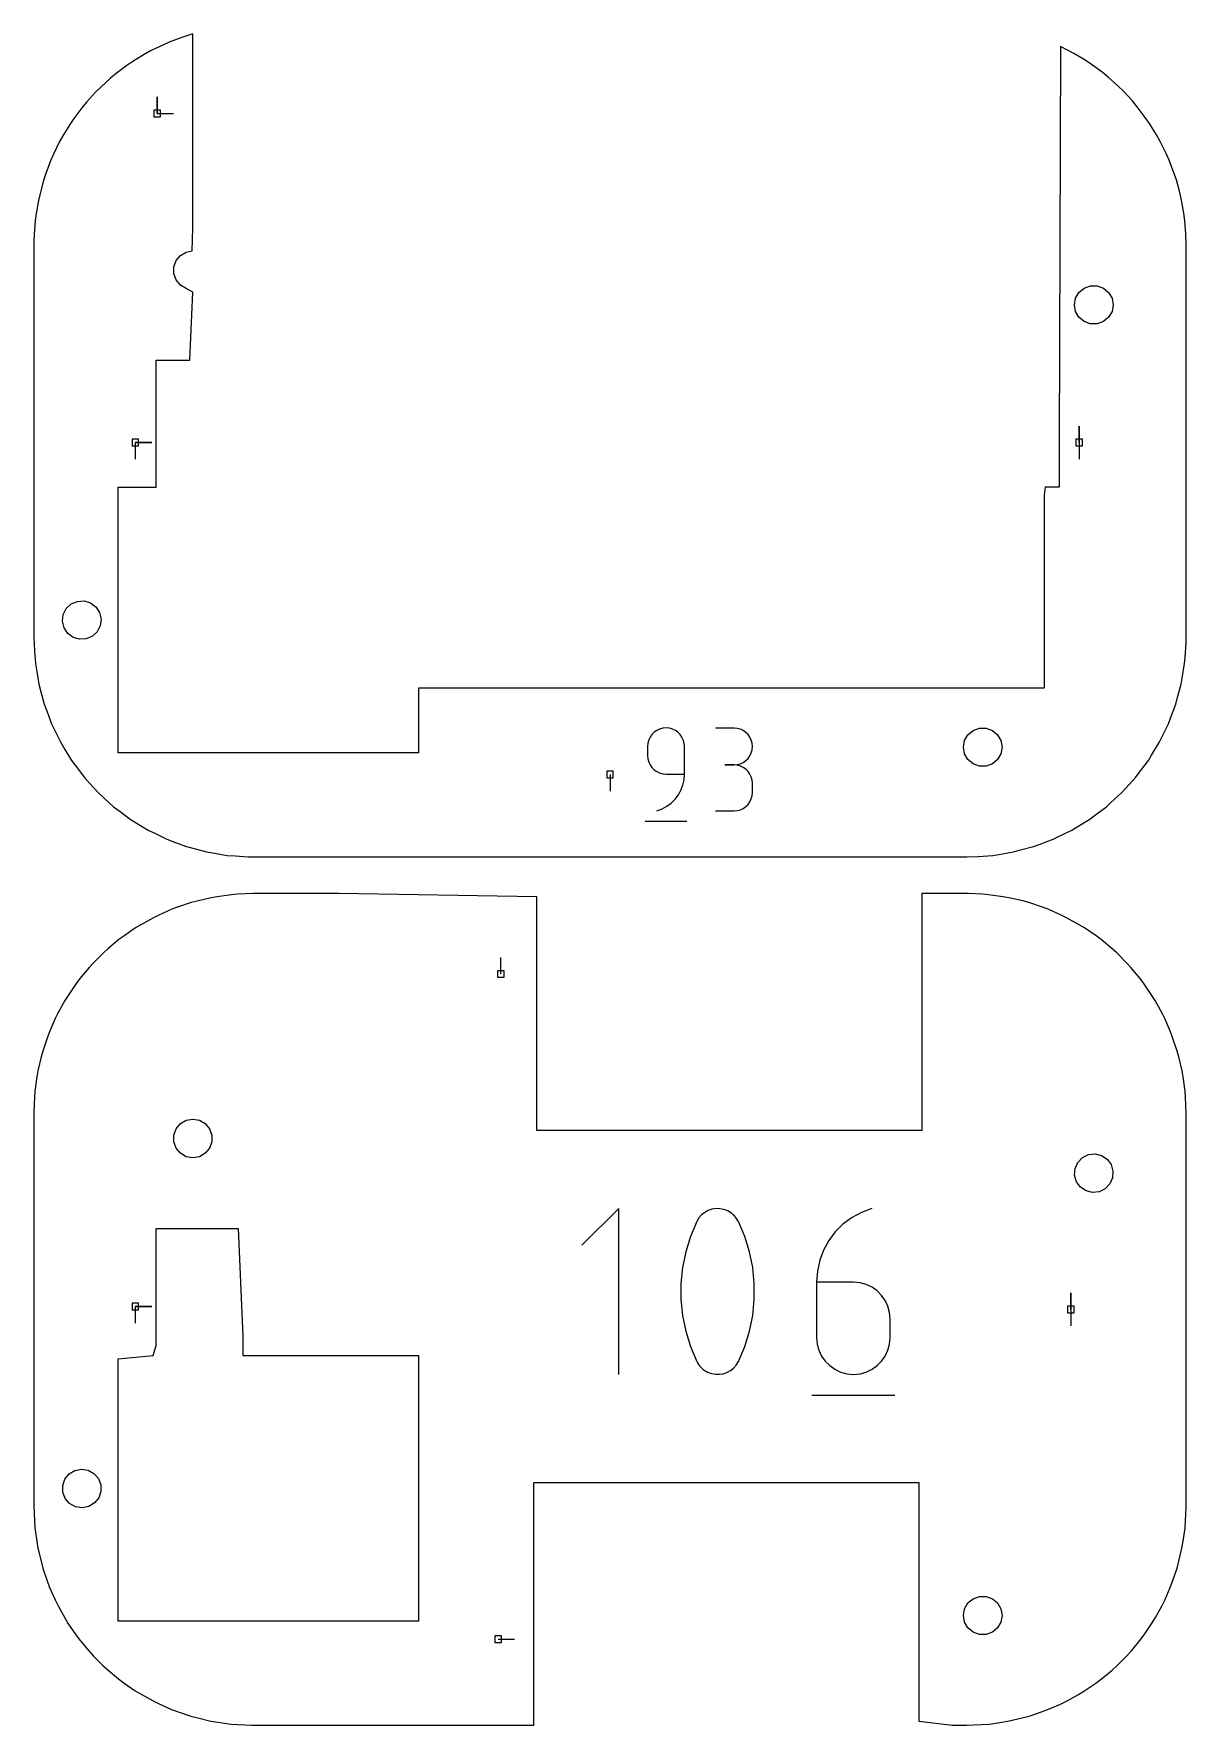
# Model space of a CAD drawing. Extents: x 0 to 570, y 0 to 470.
# Drawn here: x 109.6 to 209.4, y 81.8 to 228.3 of the extents above; entities that cross this region are included whole.
import ezdxf

# ---------------------------------------------------------------- set-up
doc = ezdxf.new("R2010")
doc.units = 0

msp = doc.modelspace()

# ---------------------------------------------------------------- linework, layer by layer
at = {"layer": 'annotation', "color": 1}
for p, q in [((120.270857, 221.393254), (120.270857, 222.822004)), ((120.270857, 221.393254), (120.270857, 222.822004)), ((120.270857, 222.822004), (120.270857, 221.393254)), ((120.270857, 221.393254), (121.699607, 221.393254)), ((200.102576, 192.887643), (200.102576, 194.316393)), ((200.102576, 192.887643), (200.102576, 194.316393)), ((200.102576, 194.316393), (200.102576, 192.887643)), ((118.38886, 192.887643), (119.81761, 192.887643)), ((118.38886, 192.887643), (119.81761, 192.887643)), ((119.81761, 192.887643), (118.38886, 192.887643)), ((118.38886, 192.887643), (118.38886, 191.458893)), ((200.102576, 192.887643), (200.102576, 191.458893)), ((162.839806, 167.140419), (162.765573, 166.870251)), ((162.957972, 167.389252), (162.839806, 167.140419)), ((163.115526, 167.612224), (162.957972, 167.389252)), ((163.30792, 167.804807), (163.115526, 167.612224)), ((163.530611, 167.962475), (163.30792, 167.804807)), ((163.779052, 168.0807), (163.530611, 167.962475)), ((164.048697, 168.154954), (163.779052, 168.0807)), ((164.335002, 168.180712), (164.048697, 168.154954)), ((164.621899, 168.154954), (164.335002, 168.180712)), ((164.335002, 168.180712), (164.335002, 168.180712)), ((164.891859, 168.0807), (164.621899, 168.154954)), ((165.140393, 167.962475), (164.891859, 168.0807)), ((165.363009, 167.804807), (165.140393, 167.962475)), ((165.555219, 167.612224), (165.363009, 167.804807)), ((165.712531, 167.389252), (165.555219, 167.612224)), ((165.830456, 167.140419), (165.712531, 167.389252)), ((165.904504, 166.870251), (165.830456, 167.140419)), ((170.219631, 168.172378), (168.624448, 168.172378)), ((170.506528, 168.146626), (170.219631, 168.172378)), ((170.776489, 168.072415), (170.506528, 168.146626)), ((171.025022, 167.954308), (170.776489, 168.072415)), ((171.247639, 167.796869), (171.025022, 167.954308)), ((171.439848, 167.604662), (171.247639, 167.796869)), ((171.597161, 167.382253), (171.439848, 167.604662)), ((171.715086, 167.134204), (171.597161, 167.382253)), ((171.789133, 166.865081), (171.715086, 167.134204)), ((162.765573, 166.870251), (162.739819, 166.583277)), ((162.739819, 166.583277), (162.739819, 165.784559)), ((162.739819, 165.784559), (162.739819, 165.784559)), ((162.739819, 165.784559), (162.765573, 165.4976)), ((162.765573, 165.4976), (162.839806, 165.227474)), ((165.930184, 166.583277), (165.904504, 166.870251)), ((165.930184, 164.187574), (165.930184, 166.583277)), ((165.930184, 166.583277), (165.930184, 166.583277)), ((171.247639, 165.357917), (171.439848, 165.5505)), ((171.439848, 165.5505), (171.597161, 165.773472)), ((171.597161, 165.773472), (171.715086, 166.022305)), ((171.715086, 166.022305), (171.789133, 166.292473)), ((171.814814, 166.579448), (171.789133, 166.865081)), ((171.789133, 166.292473), (171.814814, 166.579448)), ((171.814814, 166.579448), (171.814814, 166.579448)), ((159.483843, 164.143907), (159.483843, 162.715157)), ((162.839806, 165.227474), (162.957972, 164.9787)), ((162.957972, 164.9787), (163.115526, 164.7558)), ((163.115526, 164.7558), (163.30792, 164.563291)), ((163.30792, 164.563291), (163.530611, 164.405695)), ((163.530611, 164.405695), (163.779052, 164.28753)), ((163.779052, 164.28753), (164.048697, 164.213317)), ((164.048697, 164.213317), (164.335002, 164.187574)), ((164.335002, 164.187574), (165.930184, 164.187574)), ((165.894866, 163.70324), (165.930184, 164.187574)), ((170.219631, 164.982012), (169.420913, 164.982012)), ((169.420913, 164.982012), (170.219631, 164.982012)), ((170.219631, 164.982012), (170.506528, 165.00777)), ((170.506528, 164.956261), (170.219631, 164.982012)), ((170.219631, 164.982012), (170.219631, 164.982012)), ((170.506528, 165.00777), (170.776489, 165.082025)), ((170.776489, 164.88205), (170.506528, 164.956261)), ((170.776489, 165.082025), (171.025022, 165.200249)), ((171.025022, 164.763942), (170.776489, 164.88205)), ((171.025022, 165.200249), (171.247639, 165.357917)), ((171.247639, 164.606503), (171.025022, 164.763942)), ((171.439848, 164.414297), (171.247639, 164.606503)), ((171.597161, 164.191888), (171.439848, 164.414297)), ((171.715086, 163.943839), (171.597161, 164.191888)), ((165.399712, 162.386465), (165.625303, 162.796831)), ((165.625303, 162.796831), (165.791797, 163.237707)), ((165.791797, 163.237707), (165.894866, 163.70324)), ((171.789133, 163.674716), (171.715086, 163.943839)), ((171.814814, 163.389082), (171.789133, 163.674716)), ((171.789133, 162.304612), (171.814814, 162.590365)), ((171.814814, 162.590365), (171.814814, 163.389082)), ((171.814814, 163.389082), (171.814814, 163.389082)), ((163.536734, 160.997209), (163.99291, 161.167202)), ((163.99291, 161.167202), (164.411622, 161.396979)), ((164.411622, 161.396979), (164.788544, 161.680685)), ((164.788544, 161.680685), (165.11935, 162.012465)), ((165.11935, 162.012465), (165.399712, 162.386465)), ((170.506528, 161.023171), (170.776489, 161.097345)), ((170.776489, 161.097345), (171.025022, 161.215404)), ((171.025022, 161.215404), (171.247639, 161.372795)), ((171.247639, 161.372795), (171.439848, 161.564964)), ((171.439848, 161.564964), (171.597161, 161.787359)), ((171.597161, 161.787359), (171.715086, 162.035426)), ((171.715086, 162.035426), (171.789133, 162.304612)), ((162.540477, 160.099271), (166.132229, 160.099271)), ((163.536734, 160.997209), (163.536734, 160.997209)), ((168.624448, 160.997434), (170.219631, 160.997434)), ((170.219631, 160.997434), (170.506528, 161.023171)), ((170.219631, 160.997434), (170.219631, 160.997434)), ((150.043184, 146.880629), (150.043184, 148.309379)), ((160.237656, 126.584926), (157.043687, 123.390055)), ((160.237656, 112.21792), (160.237656, 126.584926)), ((167.419339, 126.018523), (167.188207, 125.755702)), ((167.688491, 126.23321), (167.419339, 126.018523)), ((167.988009, 126.397221), (167.688491, 126.23321)), ((168.31024, 126.50801), (167.988009, 126.397221)), ((168.647533, 126.563035), (168.31024, 126.50801)), ((168.992233, 126.559753), (168.647533, 126.563035)), ((169.336689, 126.495619), (168.992233, 126.559753)), ((169.673247, 126.36809), (169.336689, 126.495619)), ((169.802087, 126.300386), (169.673247, 126.36809)), ((169.673247, 126.36809), (169.673247, 126.36809)), ((169.925721, 126.222619), (169.802087, 126.300386)), ((170.043549, 126.135404), (169.925721, 126.222619)), ((170.15497, 126.039358), (170.043549, 126.135404)), ((170.259383, 125.935095), (170.15497, 126.039358)), ((181.243339, 126.242246), (180.404662, 125.780526)), ((182.157299, 126.584926), (181.243339, 126.242246)), ((182.157299, 126.584926), (182.157299, 126.584926)), ((167.002746, 125.44729), (166.452015, 124.152186)), ((167.188207, 125.755702), (167.002746, 125.44729)), ((167.002746, 125.44729), (167.002746, 125.44729)), ((170.356189, 125.823232), (170.259383, 125.935095)), ((170.444785, 125.704383), (170.356189, 125.823232)), ((170.524571, 125.579164), (170.444785, 125.704383)), ((170.594948, 125.448191), (170.524571, 125.579164)), ((171.148349, 124.150417), (170.594948, 125.448191)), ((170.594948, 125.448191), (170.594948, 125.448191)), ((178.987589, 124.546237), (178.426413, 123.796805)), ((179.649875, 125.211334), (178.987589, 124.546237)), ((180.404662, 125.780526), (179.649875, 125.211334)), ((166.452015, 124.152186), (166.038966, 122.819522)), ((171.5634, 122.815751), (171.148349, 124.150417)), ((178.426413, 123.796805), (177.974956, 122.974604)), ((166.038966, 122.819522), (165.7636, 121.459926)), ((171.8401, 121.45482), (171.5634, 122.815751)), ((177.641827, 122.091204), (177.435637, 121.158172)), ((177.974956, 122.974604), (177.641827, 122.091204)), ((165.7636, 121.459926), (165.625917, 120.084022)), ((165.625917, 120.084022), (165.625917, 118.702439)), ((171.978451, 120.07825), (171.8401, 121.45482)), ((177.435637, 121.158172), (177.364993, 120.187076)), ((177.364993, 120.187076), (177.364993, 115.41189)), ((180.555359, 120.187076), (177.364993, 120.187076)), ((181.129153, 120.13587), (180.555359, 120.187076)), ((181.669075, 119.988189), (181.129153, 120.13587)), ((165.625917, 118.702439), (165.7636, 117.325802)), ((171.8401, 117.320696), (171.978451, 118.696666)), ((171.978451, 118.696666), (171.978451, 120.07825)), ((182.166142, 119.752938), (181.669075, 119.988189)), ((182.611375, 119.439024), (182.166142, 119.752938)), ((182.995793, 119.055353), (182.611375, 119.439024)), ((183.310418, 118.610831), (182.995793, 119.055353)), ((199.388201, 117.842503), (199.388201, 119.271253)), ((199.388201, 117.842503), (199.388201, 119.271253)), ((199.388201, 119.271253), (199.388201, 117.842503)), ((118.38886, 118.080628), (119.81761, 118.080628)), ((118.38886, 118.080628), (119.81761, 118.080628)), ((119.81761, 118.080628), (118.38886, 118.080628)), ((118.38886, 118.080628), (118.38886, 116.651878)), ((165.7636, 117.325802), (166.038966, 115.964737)), ((171.5634, 115.960966), (171.8401, 117.320696)), ((183.546268, 118.114363), (183.310418, 118.610831)), ((183.694363, 117.574856), (183.546268, 118.114363)), ((183.745724, 117.001216), (183.694363, 117.574856)), ((199.388201, 117.842503), (199.388201, 116.413753)), ((166.038966, 115.964737), (166.452015, 114.629871)), ((171.148349, 114.628102), (171.5634, 115.960966)), ((183.745724, 115.41189), (183.745724, 117.001216)), ((183.745724, 117.001216), (183.745724, 117.001216)), ((166.452015, 114.629871), (167.002746, 113.33183)), ((170.594948, 113.332731), (171.148349, 114.628102)), ((177.364993, 115.41189), (177.364993, 115.41189)), ((177.364993, 115.41189), (177.416502, 114.837971)), ((177.416502, 114.837971), (177.564968, 114.297719)), ((177.564968, 114.297719), (177.8013, 113.800172)), ((183.310418, 113.800172), (183.546268, 114.297719)), ((183.546268, 114.297719), (183.694363, 114.837971)), ((183.694363, 114.837971), (183.745724, 115.41189)), ((167.002746, 113.33183), (167.002746, 113.33183)), ((167.002746, 113.33183), (167.072867, 113.201118)), ((167.072867, 113.201118), (167.152064, 113.076523)), ((167.152064, 113.076523), (167.240004, 112.958425)), ((167.240004, 112.958425), (167.336353, 112.8472)), ((167.336353, 112.8472), (167.440777, 112.743228)), ((169.909303, 112.550048), (170.17834, 112.764148)), ((170.17834, 112.764148), (170.409469, 113.025886)), ((170.409469, 113.025886), (170.594948, 113.332731)), ((170.594948, 113.332731), (170.594948, 113.332731)), ((177.8013, 113.800172), (178.116407, 113.354371)), ((178.116407, 113.354371), (178.501197, 112.969354)), ((178.501197, 112.969354), (178.946578, 112.654161)), ((182.166142, 112.654161), (182.611375, 112.969354)), ((182.611375, 112.969354), (182.995793, 113.354371)), ((182.995793, 113.354371), (183.310418, 113.800172)), ((167.440777, 112.743228), (167.552944, 112.646886)), ((167.552944, 112.646886), (167.672518, 112.558553)), ((167.672518, 112.558553), (167.799167, 112.478607)), ((167.799167, 112.478607), (167.932556, 112.407426)), ((167.932556, 112.407426), (167.932556, 112.407426)), ((167.932556, 112.407426), (168.266463, 112.282603)), ((168.266463, 112.282603), (168.608913, 112.220589)), ((168.608913, 112.220589), (168.952164, 112.218855)), ((168.952164, 112.218855), (169.288473, 112.274872)), ((169.288473, 112.274872), (169.6101, 112.386113)), ((169.6101, 112.386113), (169.909303, 112.550048)), ((178.946578, 112.654161), (179.44346, 112.417831)), ((179.44346, 112.417831), (179.98275, 112.269405)), ((179.98275, 112.269405), (180.555359, 112.21792)), ((180.555359, 112.21792), (181.129153, 112.269405)), ((180.555359, 112.21792), (180.555359, 112.21792)), ((181.129153, 112.269405), (181.669075, 112.417831)), ((181.669075, 112.417831), (182.166142, 112.654161)), ((176.965409, 110.422045), (184.148912, 110.422045)), ((149.794366, 89.280627), (151.223116, 89.280627))]:
    msp.add_line(p, q, dxfattribs=at)
at = {"layer": 'boundary', "color": 5}
for p, q in [((120.757242, 227.31337), (119.716049, 226.807592)), ((121.333516, 227.569077), (120.757242, 227.31337)), ((122.418066, 227.973595), (121.333516, 227.569077)), ((123.366481, 228.281532), (122.418066, 227.973595)), ((123.366482, 211.447692), (123.366481, 228.281532)), ((198.491873, 227.186911), (198.366479, 192.877219)), ((199.65044, 226.591394), (198.491873, 227.186911)), ((117.657801, 225.540332), (116.731149, 224.846648)), ((118.177383, 225.897424), (117.657801, 225.540332)), ((119.16578, 226.499884), (118.177383, 225.897424)), ((119.716049, 226.807592), (119.16578, 226.499884)), ((200.625458, 225.997092), (199.65044, 226.591394)), ((201.180845, 225.635801), (200.625458, 225.997092)), ((202.094954, 224.951509), (201.180845, 225.635801)), ((116.246673, 224.443207), (115.39015, 223.664576)), ((116.731149, 224.846648), (116.246673, 224.443207)), ((202.613699, 224.539337), (202.094954, 224.951509)), ((203.458617, 223.771249), (202.613699, 224.539337)), ((114.9449, 223.218222), (114.166275, 222.361702)), ((115.39015, 223.664576), (114.9449, 223.218222)), ((203.936081, 223.311883), (203.458617, 223.771249)), ((204.704167, 222.466961), (203.936081, 223.311883)), ((113.764038, 221.876226), (113.070354, 220.949569)), ((114.166275, 222.361702), (113.764038, 221.876226)), ((205.136064, 221.964518), (204.704167, 222.466961)), ((205.82036, 221.050409), (205.136064, 221.964518)), ((112.714552, 220.429104), (112.112092, 219.440711)), ((113.070354, 220.949569), (112.714552, 220.429104)), ((206.202827, 220.509388), (205.82036, 221.050409)), ((206.797129, 219.534378), (206.202827, 220.509388)), ((111.805752, 218.88968), (111.299974, 217.848489)), ((112.112092, 219.440711), (111.805752, 218.88968)), ((207.126744, 218.959626), (206.797129, 219.534378)), ((207.625675, 217.932532), (207.126744, 218.959626)), ((111.045697, 217.271581), (110.641175, 216.18703)), ((111.299974, 217.848489), (111.045697, 217.271581)), ((207.899482, 217.329194), (207.625675, 217.932532)), ((208.298521, 216.259329), (207.899482, 217.329194)), ((110.441124, 215.58915), (110.141534, 214.471055)), ((110.641175, 216.18703), (110.441124, 215.58915)), ((208.514064, 215.632809), (208.298521, 216.259329)), ((208.809597, 214.529853), (208.514064, 215.632809)), ((109.997413, 213.857289), (109.805461, 212.715782)), ((110.141534, 214.471055), (109.997413, 213.857289)), ((208.964953, 213.885764), (208.809597, 214.529853)), ((209.154309, 212.759714), (208.964953, 213.885764)), ((109.805461, 212.715782), (109.718497, 212.091347)), ((209.248083, 212.103823), (209.154309, 212.759714)), ((109.63592, 210.936761), (109.606846, 210.306972)), ((109.718497, 212.091347), (109.63592, 210.936761)), ((123.316909, 209.486643), (123.366482, 211.447692)), ((209.329542, 210.96487), (209.248083, 212.103823)), ((209.364291, 210.017506), (209.329542, 210.96487)), ((109.606846, 210.306972), (109.603395, 202.539653)), ((122.794575, 209.389843), (123.316909, 209.486643)), ((209.364291, 198.843874), (209.364291, 210.017506)), ((121.716298, 208.104804), (121.915559, 208.652258)), ((121.716298, 207.522213), (121.716298, 208.104804)), ((121.915559, 208.652258), (122.290039, 209.098547)), ((122.290039, 209.098547), (122.794575, 209.389843)), ((121.915559, 206.974758), (121.716298, 207.522213)), ((122.290039, 206.528469), (121.915559, 206.974758)), ((122.794575, 206.237173), (122.290039, 206.528469)), ((123.366481, 205.926659), (122.794575, 206.237173)), ((123.108251, 200.018279), (123.366481, 205.926659)), ((109.603395, 202.539653), (109.603395, 179.422882)), ((120.199094, 195.580397), (120.199094, 200.018279)), ((120.199094, 200.018279), (123.108251, 200.018279)), ((209.35891, 175.56535), (209.364291, 198.843874)), ((120.199094, 189.017506), (120.199094, 195.580397)), ((198.366479, 192.877219), (198.366479, 189.796153)), ((116.891998, 186.959691), (116.891998, 189.017506)), ((116.891998, 189.017506), (118.226131, 189.017506)), ((118.226131, 189.017506), (120.199094, 189.017506)), ((197.165797, 189.017506), (197.059219, 188.328649)), ((198.366479, 189.017506), (197.165797, 189.017506)), ((198.366479, 189.796153), (198.366479, 189.017506)), ((197.059219, 188.328649), (197.059219, 173.00167)), ((116.891998, 175.668443), (116.891998, 186.959691)), ((109.603395, 179.422882), (109.603395, 177.141221)), ((109.603395, 177.141221), (109.603395, 176.017506)), ((109.603395, 176.017506), (109.658642, 174.868261)), ((109.658642, 174.868261), (109.737774, 173.761843)), ((116.891998, 173.379258), (116.891998, 175.668443)), ((209.229921, 173.761843), (209.267619, 174.288935)), ((209.267619, 174.288935), (209.35891, 175.56535)), ((109.737774, 173.761843), (109.853667, 173.07265)), ((109.853667, 173.07265), (110.037611, 171.978764)), ((116.891998, 166.017503), (116.891998, 173.379258)), ((197.059219, 173.00167), (197.059219, 171.621161)), ((209.01771, 172.499885), (209.229921, 173.761843)), ((110.037611, 171.978764), (110.21849, 171.303708)), ((152.036533, 171.621161), (142.891998, 171.621161)), ((142.891998, 171.621161), (142.891998, 168.66549)), ((162.730723, 171.621161), (152.036533, 171.621161)), ((179.791402, 171.621161), (162.730723, 171.621161)), ((197.059219, 171.621161), (179.791402, 171.621161)), ((208.598877, 170.742692), (208.930078, 171.978764)), ((208.930078, 171.978764), (209.01771, 172.499885)), ((110.21849, 171.303708), (110.505581, 170.232261)), ((110.505581, 170.232261), (110.749814, 169.577455)), ((208.014909, 169.03327), (208.462108, 170.23226)), ((208.462108, 170.23226), (208.598877, 170.742692)), ((110.749814, 169.577455), (111.137459, 168.538151)), ((111.137459, 168.538151), (111.442825, 167.909527)), ((142.891998, 168.66549), (142.891998, 166.017503)), ((207.271091, 167.3871), (207.83024, 168.538151)), ((207.83024, 168.538151), (208.014909, 169.03327)), ((111.442825, 167.909527), (111.927503, 166.911777)), ((207.040193, 166.911777), (207.271091, 167.3871)), ((111.927503, 166.911777), (112.291242, 166.315024)), ((112.291242, 166.315024), (112.868567, 165.367861)), ((140.304223, 166.017503), (116.891998, 166.017503)), ((142.891998, 166.017503), (140.304223, 166.017503)), ((206.099128, 165.367861), (206.374163, 165.819084)), ((206.374163, 165.819084), (207.040193, 166.911777)), ((112.868567, 165.367861), (113.287383, 164.808387)), ((113.287383, 164.808387), (113.952128, 163.920393)), ((205.015562, 163.920393), (205.332244, 164.343429)), ((205.332244, 164.343429), (206.099128, 165.367861)), ((113.952128, 163.920393), (114.422228, 163.403263)), ((114.422228, 163.403263), (115.168369, 162.582478)), ((115.168369, 162.582478), (115.6855, 162.112375)), ((202.852422, 161.72169), (203.799314, 162.582478)), ((203.799314, 162.582478), (204.154774, 162.973496)), ((204.154774, 162.973496), (205.015562, 163.920393)), ((115.6855, 162.112375), (116.50629, 161.36623)), ((116.50629, 161.36623), (117.065762, 160.947413)), ((201.436971, 160.599348), (202.461405, 161.366231)), ((202.461405, 161.366231), (202.852422, 161.72169)), ((117.065762, 160.947413), (117.953755, 160.282667)), ((117.953755, 160.282667), (118.550506, 159.918928)), ((118.550506, 159.918928), (119.497668, 159.341602)), ((199.92124, 159.616637), (201.013934, 160.282667)), ((201.013934, 160.282667), (201.436971, 160.599348)), ((119.497668, 159.341602), (120.126295, 159.036236)), ((120.126295, 159.036236), (121.12405, 158.551559)), ((121.12405, 158.551559), (121.778853, 158.307328)), ((121.778853, 158.307328), (122.818156, 157.919687)), ((196.644657, 158.104357), (197.843643, 158.551558)), ((197.843643, 158.551558), (198.318965, 158.782456)), ((198.318965, 158.782456), (199.470015, 159.341602)), ((199.470015, 159.341602), (199.92124, 159.616637)), ((122.818156, 157.919687), (123.493213, 157.738808)), ((123.493213, 157.738808), (124.564661, 157.451717)), ((124.564661, 157.451717), (125.253855, 157.335823)), ((125.253855, 157.335823), (126.34774, 157.151877)), ((126.34774, 157.151877), (127.044829, 157.102019)), ((127.044829, 157.102019), (128.151246, 157.022885)), ((128.151246, 157.022885), (143.30773, 157.017504)), ((143.30773, 157.017504), (167.367432, 157.017504)), ((167.367432, 157.017504), (187.821057, 157.017504)), ((187.821057, 157.017504), (190.364288, 157.017504)), ((190.364288, 157.017504), (191.343538, 157.060584)), ((191.343538, 157.060584), (192.619952, 157.151877)), ((192.619952, 157.151877), (193.141073, 157.239508)), ((193.141073, 157.239508), (194.403031, 157.451716)), ((194.403031, 157.451716), (194.913464, 157.588485)), ((194.913464, 157.588485), (196.149539, 157.919687)), ((196.149539, 157.919687), (196.644657, 158.104357)), ((127.222298, 153.78309), (126.706598, 153.746207)), ((128.603402, 153.842504), (127.222298, 153.78309)), ((136.046186, 153.842504), (128.603402, 153.842504)), ((153.138809, 153.547699), (136.046186, 153.842504)), ((189.200048, 153.842504), (186.468809, 153.842504)), ((186.468809, 153.842504), (186.468809, 135.622733)), ((190.495159, 153.840947), (189.200048, 153.842504)), ((191.74085, 153.783355), (190.495159, 153.840947)), ((192.26285, 153.746021), (191.74085, 153.783355)), ((121.563737, 152.487697), (120.417364, 151.981525)), ((122.048156, 152.668376), (121.563737, 152.487697)), ((123.236342, 153.066619), (122.048156, 152.668376)), ((123.735743, 153.200432), (123.236342, 153.066619)), ((124.955606, 153.487339), (123.735743, 153.200432)), ((125.465466, 153.573076), (124.955606, 153.487339)), ((126.706598, 153.746207), (125.465466, 153.573076)), ((153.138809, 135.622734), (153.138809, 153.547699)), ((193.497908, 153.573737), (192.26285, 153.746021)), ((194.013996, 153.486953), (193.497908, 153.573737)), ((195.227894, 153.201449), (194.013996, 153.486953)), ((195.733397, 153.066001), (195.227894, 153.201449)), ((196.915773, 152.669707), (195.733397, 153.066001)), ((197.406109, 152.48682), (196.915773, 152.669707)), ((198.546871, 151.983124), (197.406109, 152.48682)), ((118.416058, 150.876737), (117.382214, 150.168538)), ((118.85753, 151.145828), (118.416058, 150.876737)), ((119.952311, 151.755617), (118.85753, 151.145828)), ((120.417364, 151.981525), (119.952311, 151.755617)), ((199.017603, 151.754457), (198.546871, 151.983124)), ((200.107026, 151.147651), (199.017603, 151.754457)), ((200.553893, 150.875272), (200.107026, 151.147651)), ((201.58268, 150.170538), (200.553893, 150.875272)), ((116.968321, 149.858701), (116.004232, 149.058128)), ((117.382214, 150.168538), (116.968321, 149.858701)), ((202.001631, 149.856916), (201.58268, 150.170538)), ((202.961003, 149.060259), (202.001631, 149.856916)), ((115.621663, 148.710349), (114.735552, 147.824239)), ((116.004232, 149.058128), (115.621663, 148.710349)), ((203.348243, 148.708232), (202.961003, 149.060259)), ((204.230018, 147.826457), (203.348243, 148.708232)), ((113.587203, 146.477583), (113.277366, 146.063688)), ((114.387776, 147.441671), (113.587203, 146.477583)), ((114.735552, 147.824239), (114.387776, 147.441671)), ((204.582044, 147.439215), (204.230018, 147.826457)), ((205.3787, 146.479843), (204.582044, 147.439215)), ((205.692324, 146.060892), (205.3787, 146.479843)), ((112.569172, 145.029844), (112.300081, 144.588374)), ((113.277366, 146.063688), (112.569172, 145.029844)), ((206.397061, 145.032105), (205.692324, 146.060892)), ((206.669439, 144.585242), (206.397061, 145.032105)), ((112.300081, 144.588374), (111.69029, 143.493595)), ((207.276243, 143.495819), (206.669439, 144.585242)), ((111.464382, 143.028542), (110.958212, 141.882169)), ((111.69029, 143.493595), (111.464382, 143.028542)), ((207.504912, 143.025085), (207.276243, 143.495819)), ((208.008605, 141.88432), (207.504912, 143.025085)), ((110.777531, 141.39775), (110.379288, 140.209563)), ((110.958212, 141.882169), (110.777531, 141.39775)), ((208.191491, 141.393983), (208.008605, 141.88432)), ((208.587785, 140.211609), (208.191491, 141.393983)), ((110.245475, 139.710161), (109.958564, 138.490298)), ((110.379288, 140.209563), (110.245475, 139.710161)), ((208.723233, 139.706106), (208.587785, 140.211609)), ((209.00874, 138.49221), (208.723233, 139.706106)), ((109.872828, 137.980439), (109.699695, 136.739307)), ((109.958564, 138.490298), (109.872828, 137.980439)), ((209.095526, 137.976123), (209.00874, 138.49221)), ((209.267807, 136.741063), (209.095526, 137.976123)), ((109.662812, 136.223606), (109.604937, 134.971795)), ((109.699695, 136.739307), (109.662812, 136.223606)), ((209.305141, 136.219062), (209.267807, 136.741063)), ((209.364291, 134.842504), (209.305141, 136.219062)), ((109.604937, 134.971795), (109.603395, 114.821158)), ((153.138809, 133.327461), (153.138809, 135.622734)), ((186.468809, 135.622733), (186.468809, 133.327461)), ((209.364291, 105.562288), (209.364291, 134.842504)), ((182.260808, 133.327461), (153.138809, 133.327461)), ((186.468809, 133.327461), (182.260808, 133.327461)), ((109.603395, 114.821158), (109.603396, 109.960123)), ((109.603396, 109.960123), (109.603395, 103.85116)), ((209.362391, 100.682844), (209.364291, 105.562288)), ((109.603395, 103.85116), (109.603395, 100.842504)), ((152.889991, 100.557518), (152.889991, 102.852792)), ((152.889991, 102.852792), (157.097991, 102.852792)), ((157.097991, 102.852792), (186.219991, 102.852792)), ((186.219991, 102.852792), (186.219991, 100.557518)), ((109.603395, 100.842504), (109.659205, 99.523423)), ((152.889991, 81.842502), (152.889991, 100.557518)), ((186.219991, 100.557518), (186.219991, 82.199833)), ((209.309959, 99.548778), (209.362391, 100.682844)), ((109.659205, 99.523423), (109.702238, 98.921741)), ((109.702238, 98.921741), (109.863811, 97.763473)), ((209.107569, 97.787554), (209.264412, 98.911946)), ((209.264412, 98.911946), (209.309959, 99.548778)), ((109.863811, 97.763473), (109.963842, 97.168606)), ((109.963842, 97.168606), (110.231597, 96.030189)), ((208.741768, 96.052814), (209.001692, 97.157935)), ((209.001692, 97.157935), (209.107569, 97.787554)), ((110.231597, 96.030189), (110.38772, 95.447524)), ((110.38772, 95.447524), (110.759374, 94.338666)), ((208.21574, 94.359683), (208.576524, 95.43611)), ((208.576524, 95.43611), (208.741768, 96.052814)), ((110.759374, 94.338666), (110.970179, 93.773481)), ((110.970179, 93.773481), (111.442555, 92.703648)), ((207.534063, 92.722937), (207.992623, 93.76148)), ((207.992623, 93.76148), (208.21574, 94.359683)), ((111.442555, 92.703648), (111.706127, 92.161061)), ((207.255092, 92.148652), (207.534063, 92.722937)), ((111.706127, 92.161061), (112.275205, 91.139376)), ((112.275205, 91.139376), (112.589161, 90.624298)), ((206.370364, 90.611679), (206.702661, 91.156848)), ((206.702661, 91.156848), (207.255092, 92.148652)), ((112.589161, 90.624298), (113.250073, 89.659477)), ((113.250073, 89.659477), (113.611568, 89.176575)), ((205.346161, 89.163964), (205.728777, 89.675077)), ((205.728777, 89.675077), (206.370364, 90.611679)), ((113.611568, 89.176575), (114.35869, 88.276855)), ((114.35869, 88.276855), (114.76445, 87.830503)), ((204.191424, 87.81813), (204.62089, 88.290558)), ((204.62089, 88.290558), (205.346161, 89.163964)), ((114.76445, 87.830503), (115.591398, 87.003552)), ((115.591398, 87.003552), (116.037752, 86.597791)), ((116.037752, 86.597791), (116.937473, 85.850673)), ((202.042829, 85.860633), (202.916236, 86.5859)), ((202.916236, 86.5859), (203.388662, 87.015366)), ((203.388662, 87.015366), (204.191424, 87.81813)), ((116.937473, 85.850673), (117.420373, 85.489176)), ((117.420373, 85.489176), (118.385192, 84.828258)), ((200.595116, 84.83643), (201.531716, 85.478018)), ((201.531716, 85.478018), (202.042829, 85.860633)), ((118.385192, 84.828258), (118.900269, 84.514303)), ((118.900269, 84.514303), (119.921956, 83.945227)), ((119.921956, 83.945227), (120.464546, 83.681654)), ((120.464546, 83.681654), (121.534381, 83.209277)), ((197.445314, 83.214169), (198.483857, 83.672731)), ((198.483857, 83.672731), (199.058142, 83.951701)), ((199.058142, 83.951701), (200.049946, 84.504133)), ((200.049946, 84.504133), (200.595116, 84.83643)), ((121.534381, 83.209277), (122.099565, 82.998473)), ((122.099565, 82.998473), (123.208421, 82.626822)), ((123.208421, 82.626822), (123.791086, 82.470699)), ((123.791086, 82.470699), (124.929505, 82.202945)), ((124.929505, 82.202945), (125.524372, 82.102914)), ((125.524372, 82.102914), (126.682638, 81.941342)), ((186.219991, 82.199833), (189.125684, 81.842502)), ((192.294849, 81.942382), (193.419237, 82.099227)), ((193.419237, 82.099227), (194.048856, 82.205103)), ((194.048856, 82.205103), (195.153981, 82.465025)), ((195.153981, 82.465025), (195.770686, 82.630269)), ((195.770686, 82.630269), (196.847113, 82.991051)), ((196.847113, 82.991051), (197.445314, 83.214169)), ((126.682638, 81.941342), (127.28432, 81.898308)), ((127.28432, 81.898308), (128.452554, 81.844297)), ((128.452554, 81.844297), (128.603402, 81.842502)), ((128.603402, 81.842502), (135.861924, 81.842502)), ((135.861924, 81.842502), (152.889991, 81.842502)), ((189.125684, 81.842502), (190.364288, 81.842502)), ((190.364288, 81.842502), (191.658017, 81.896834)), ((191.658017, 81.896834), (192.294849, 81.942382))]:
    msp.add_line(p, q, dxfattribs=at)
at = {"layer": 'hole', "color": 5}
for p, q in [((120.556607, 221.679004), (119.985107, 221.679004)), ((119.985107, 221.679004), (119.985107, 221.107504)), ((120.556607, 221.107504), (120.556607, 221.679004)), ((119.985107, 221.107504), (120.556607, 221.107504)), ((199.690811, 204.81351), (199.791977, 205.387248)), ((199.791977, 205.387248), (200.083274, 205.891785)), ((200.083274, 205.891785), (200.529562, 206.266267)), ((200.529562, 206.266267), (201.077018, 206.465523)), ((201.077018, 206.465523), (201.65961, 206.465523)), ((201.65961, 206.465523), (202.207063, 206.266267)), ((202.207063, 206.266267), (202.653351, 205.891785)), ((202.653351, 205.891785), (202.944649, 205.387248)), ((202.944649, 205.387248), (203.045814, 204.81351)), ((199.791976, 204.23977), (199.690811, 204.81351)), ((200.083274, 203.735231), (199.791976, 204.23977)), ((200.529562, 203.36075), (200.083274, 203.735231)), ((202.653351, 203.735231), (202.207063, 203.36075)), ((202.944649, 204.23977), (202.653351, 203.735231)), ((203.045814, 204.81351), (202.944649, 204.23977)), ((201.042223, 203.170816), (200.529562, 203.36075)), ((201.077018, 203.161493), (201.042223, 203.170816)), ((201.65961, 203.161493), (201.077018, 203.161493)), ((202.207063, 203.36075), (201.65961, 203.161493)), ((118.67461, 193.173393), (118.10311, 193.173393)), ((118.10311, 193.173393), (118.10311, 192.601893)), ((118.10311, 192.601893), (118.67461, 192.601893)), ((118.67461, 192.601893), (118.67461, 193.173393)), ((200.388326, 193.173393), (199.816826, 193.173393)), ((199.816826, 193.173393), (199.816826, 192.601893)), ((199.816826, 192.601893), (200.388326, 192.601893)), ((200.388326, 192.601893), (200.388326, 193.173393)), ((112.41612, 178.517604), (112.838971, 178.915523)), ((112.838971, 178.915523), (113.372421, 179.14482)), ((113.372421, 179.14482), (113.952123, 179.177839)), ((113.952123, 179.177839), (114.508157, 179.010596)), ((114.508157, 179.010596), (114.973457, 178.663267)), ((114.973457, 178.663267), (115.291902, 178.177739)), ((112.086719, 177.422431), (112.154864, 177.999059)), ((112.219897, 176.857271), (112.086719, 177.422431)), ((112.154864, 177.999059), (112.41612, 178.517604)), ((115.291902, 178.177739), (115.425083, 177.612579)), ((115.425083, 177.612579), (115.356936, 177.035952)), ((112.538345, 176.371744), (112.219897, 176.857271)), ((113.003645, 176.024414), (112.538345, 176.371744)), ((113.55968, 175.857173), (113.003645, 176.024414)), ((114.139383, 175.890192), (113.55968, 175.857173)), ((114.672828, 176.119488), (114.139383, 175.890192)), ((115.095681, 176.517406), (114.672828, 176.119488)), ((115.356936, 177.035952), (115.095681, 176.517406)), ((190.078401, 166.517506), (190.179567, 167.091244)), ((190.179567, 167.091244), (190.470864, 167.595783)), ((190.470864, 167.595783), (190.917152, 167.970263)), ((190.917152, 167.970263), (191.464608, 168.169522)), ((191.464608, 168.169522), (192.0472, 168.169522)), ((192.0472, 168.169522), (192.594654, 167.970264)), ((192.594654, 167.970264), (193.040941, 167.595783)), ((193.040941, 167.595783), (193.332239, 167.091244)), ((193.332239, 167.091244), (193.433404, 166.517506)), ((190.179567, 165.943764), (190.078401, 166.517506)), ((190.470864, 165.439229), (190.179567, 165.943764)), ((193.332239, 165.943764), (193.040941, 165.439229)), ((193.433404, 166.517506), (193.332239, 165.943764)), ((159.769593, 164.429657), (159.198093, 164.429657)), ((159.198093, 164.429657), (159.198093, 163.858157)), ((159.769593, 163.858157), (159.769593, 164.429657)), ((190.917152, 165.064748), (190.470864, 165.439229)), ((191.464608, 164.86549), (190.917152, 165.064748)), ((192.0472, 164.86549), (191.464608, 164.86549)), ((192.594654, 165.064748), (192.0472, 164.86549)), ((193.040941, 165.439229), (192.594654, 165.064748)), ((159.198093, 163.858157), (159.769593, 163.858157)), ((150.328934, 147.166379), (149.757434, 147.166379)), ((149.757434, 147.166379), (149.757434, 146.594879)), ((149.757434, 146.594879), (150.328934, 146.594879)), ((150.328934, 146.594879), (150.328934, 147.166379)), ((121.716298, 132.929801), (121.915559, 133.477256)), ((121.915559, 133.477256), (122.290039, 133.923545)), ((122.290039, 133.923545), (122.794575, 134.214841)), ((122.794575, 134.214841), (123.367906, 134.316007)), ((123.367906, 134.316007), (123.942052, 134.214841)), ((123.942052, 134.214841), (124.446591, 133.923545)), ((124.446591, 133.923545), (124.821071, 133.477256)), ((124.821071, 133.477256), (125.020329, 132.929801)), ((121.716298, 132.347211), (121.716298, 132.929801)), ((121.915559, 131.799756), (121.716298, 132.347211)), ((122.290039, 131.353467), (121.915559, 131.799756)), ((124.821071, 131.799756), (124.446591, 131.353467)), ((125.020329, 132.347211), (124.821071, 131.799756)), ((125.020329, 132.929801), (125.020329, 132.347211)), ((122.794575, 131.062171), (122.290039, 131.353467)), ((123.367906, 130.961006), (122.794575, 131.062171)), ((123.942052, 131.062171), (123.367906, 130.961006)), ((124.446591, 131.353467), (123.942052, 131.062171)), ((199.7444, 130.034679), (199.977836, 130.566197)), ((199.977836, 130.566197), (200.37898, 130.985823)), ((200.37898, 130.985823), (200.899455, 131.242943)), ((200.899455, 131.242943), (201.476481, 131.306543)), ((201.476481, 131.306543), (202.04046, 131.168955)), ((202.04046, 131.168955), (202.523363, 130.84677)), ((202.523363, 130.84677), (202.866963, 130.378852)), ((202.866963, 130.378852), (203.029794, 129.821638)), ((199.706835, 129.455376), (199.7444, 130.034679)), ((199.869672, 128.898161), (199.706835, 129.455376)), ((200.213264, 128.430241), (199.869672, 128.898161)), ((202.992229, 129.242334), (202.758798, 128.710815)), ((203.029794, 129.821638), (202.992229, 129.242334)), ((200.696173, 128.108057), (200.213264, 128.430241)), ((201.260153, 127.970469), (200.696173, 128.108057)), ((201.837179, 128.034069), (201.260153, 127.970469)), ((202.357647, 128.291189), (201.837179, 128.034069)), ((202.758798, 128.710815), (202.357647, 128.291189)), ((120.199094, 114.720526), (120.199094, 124.843277)), ((120.199094, 124.843277), (122.228717, 124.843276)), ((122.228717, 124.843276), (125.132539, 124.843276)), ((125.132539, 124.843276), (127.307501, 124.843276)), ((127.307501, 124.843276), (127.699093, 115.521382)), ((118.67461, 118.366378), (118.10311, 118.366378)), ((118.10311, 118.366378), (118.10311, 117.794878)), ((118.10311, 117.794878), (118.67461, 117.794878)), ((118.67461, 117.794878), (118.67461, 118.366378)), ((199.673951, 118.128253), (199.102451, 118.128253)), ((199.102451, 118.128253), (199.102451, 117.556753)), ((199.102451, 117.556753), (199.673951, 117.556753)), ((199.673951, 117.556753), (199.673951, 118.128253)), ((119.935139, 113.842503), (120.199094, 114.720526)), ((127.699093, 115.521382), (127.699093, 113.842503)), ((116.891998, 113.567197), (119.935139, 113.842503)), ((116.891998, 112.056587), (116.891998, 113.567197)), ((127.699093, 113.842503), (140.573339, 113.842504)), ((140.573339, 113.842504), (142.891998, 113.842504)), ((142.891998, 113.842504), (142.891998, 111.524213)), ((116.891998, 91.8274), (116.891998, 112.056587)), ((142.891998, 111.524213), (142.891998, 108.869277)), ((142.891998, 108.869277), (142.891998, 93.914847)), ((113.152273, 103.9049), (113.723047, 104.017129)), ((113.723047, 104.017129), (114.297787, 103.927373)), ((112.101011, 102.600944), (112.289202, 103.151363)), ((112.11242, 102.019353), (112.101011, 102.600944)), ((112.289202, 103.151363), (112.654301, 103.604225)), ((112.654301, 103.604225), (113.152273, 103.9049)), ((114.297787, 103.927373), (114.80716, 103.64646)), ((114.80716, 103.64646), (115.18974, 103.208267)), ((115.18974, 103.208267), (115.399378, 102.665653)), ((115.399378, 102.665653), (115.410788, 102.084062)), ((112.322056, 101.476739), (112.11242, 102.019353)), ((112.704635, 101.038547), (112.322056, 101.476739)), ((114.857495, 101.080782), (114.359531, 100.780107)), ((115.222593, 101.533642), (114.857495, 101.080782)), ((115.410788, 102.084062), (115.222593, 101.533642)), ((113.214017, 100.757634), (112.704635, 101.038547)), ((113.788754, 100.667877), (113.214017, 100.757634)), ((114.359531, 100.780107), (113.788754, 100.667877)), ((142.891998, 93.914847), (142.891998, 91.697701)), ((190.179567, 91.916242), (190.470864, 92.420781)), ((190.470864, 92.420781), (190.917152, 92.795261)), ((190.917152, 92.795261), (191.464608, 92.99452)), ((191.464608, 92.99452), (192.0472, 92.99452)), ((192.0472, 92.99452), (192.594654, 92.795261)), ((192.594654, 92.795261), (193.040941, 92.420781)), ((193.040941, 92.420781), (193.332239, 91.916242)), ((116.891998, 90.842501), (116.891998, 91.8274)), ((120.024223, 90.842501), (116.891998, 90.842501)), ((142.891998, 90.842501), (120.024223, 90.842501)), ((142.891998, 91.697701), (142.891998, 90.842501)), ((190.078401, 91.342504), (190.179567, 91.916242)), ((190.179567, 90.768762), (190.078401, 91.342504)), ((193.332239, 91.916242), (193.433405, 91.342504)), ((193.433405, 91.342504), (193.332239, 90.768762)), ((150.080116, 89.566377), (149.508616, 89.566377)), ((149.508616, 89.566377), (149.508616, 88.994877)), ((150.080116, 88.994877), (150.080116, 89.566377)), ((190.470864, 90.264227), (190.179567, 90.768762)), ((190.917152, 89.889746), (190.470864, 90.264227)), ((191.464608, 89.690488), (190.917152, 89.889746)), ((192.0472, 89.690488), (191.464608, 89.690488)), ((192.594654, 89.889746), (192.0472, 89.690488)), ((193.040941, 90.264226), (192.594654, 89.889746)), ((193.332239, 90.768762), (193.040941, 90.264226)), ((149.508616, 88.994877), (150.080116, 88.994877))]:
    msp.add_line(p, q, dxfattribs=at)

doc.saveas('drawing.dxf')
